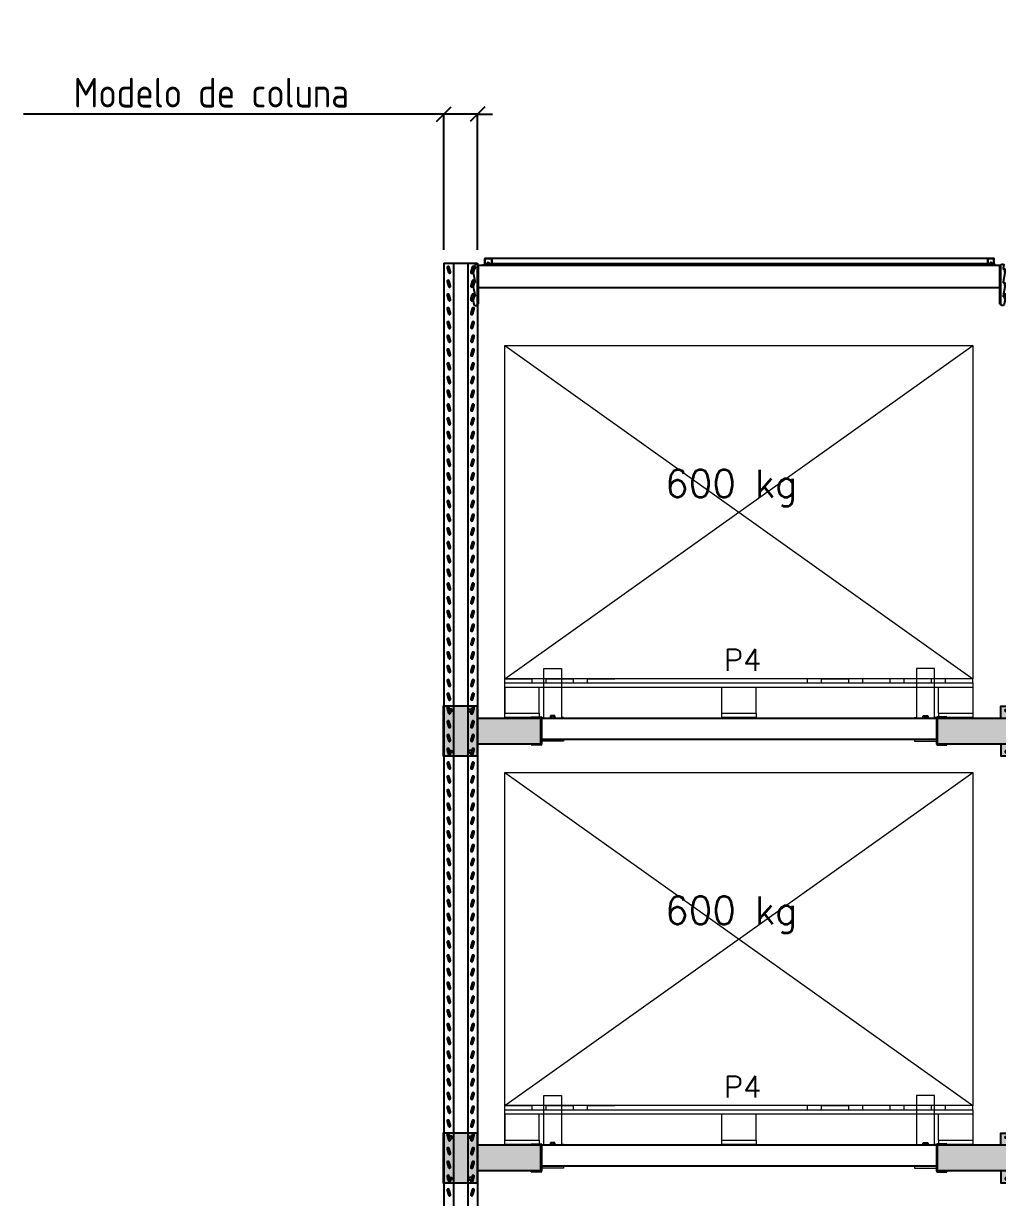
# Model space of a CAD drawing. Header units: millimetres. Extents: x 6814 to 17518, y -5237 to 12125.
# Drawn here: x 6814 to 10351, y 7846 to 12109 of the extents above; entities that cross this region are included whole.
import ezdxf

# ---------------------------------------------------------------- set-up
doc = ezdxf.new("R2010")
doc.units = ezdxf.units.MM
doc.linetypes.add('CONTINU', pattern=[0])
doc.linetypes.add('LIN0', pattern=[0])
for name, color, linetype, lineweight in [('arq_02', 2, 'Continuous', 20), ('arq_06', 6, 'Continuous', 13), ('LONGARINA', 20, 'LIN0', 20), ('MONTANTE', 170, 'LIN0', 25), ('PALLET', 46, 'Continuous', 5)]:
    doc.layers.add(name, color=color, linetype=linetype, lineweight=lineweight)
doc.layers.add('CANETA03', color=3, linetype='Continuous')
doc.styles.add('DIM', font='dim.shx')
doc.styles.add('MtXpl_romans_shx5', font='romans.shx')
doc.dimstyles.new('CORTES', dxfattribs={"dimscale": 1.2, "dimtxt": 90, "dimasz": 45, "dimexe": 1.25, "dimexo": 40, "dimgap": 20, "dimtad": 1, "dimdec": 0, "dimzin": 9, "dimdsep": 46, "dimtxsty": 'DIM', "dimblk": 'OBLIQUE', "dimcen": 2.5, "dimclrd": 256, "dimclre": 256, "dimclrt": 256, "dimadec": 0, "dimazin": 0, "dimtfac": 1, "dimtdec": 0, "dimtmove": 0, "dimatfit": 0, "dimldrblk": 'OBLIQUE', "dimfxl": 0.04, "dimtolj": 1, "dimtzin": 1, "dimarcsym": 0})

# ---------------------------------------------------------------- blocks, each defined once
blk = doc.blocks.new('*U9')
at = {"layer": 'MONTANTE'}
for p, q in [((-61, 10954.7), (-61, 64.7)), ((-61, 10954.7), (61, 10954.7)), ((-25.9, 10954.7), (-25.9, 64.7)), ((25.9, 10954.7), (25.9, 64.7)), ((61, 10954.7), (61, 64.7))]:
    blk.add_line(p, q, dxfattribs=at)
for points in [[(-49, 10937.2), (-44.5, 10920.3, 1), (-36.8, 10922.3), (-41.3, 10939.2, 1)], [(49, 10937.2, 1), (41.3, 10939.2), (36.8, 10922.3, 1), (44.5, 10920.3)], [(-49, 10887.2), (-44.5, 10870.3, 1), (-36.8, 10872.3), (-41.3, 10889.2, 1)], [(49, 10887.2, 1), (41.3, 10889.2), (36.8, 10872.3, 1), (44.5, 10870.3)], [(-49, 10837.2), (-44.5, 10820.3, 1), (-36.8, 10822.3), (-41.3, 10839.2, 1)], [(49, 10837.2, 1), (41.3, 10839.2), (36.8, 10822.3, 1), (44.5, 10820.3)], [(-49, 10787.2), (-44.5, 10770.3, 1), (-36.8, 10772.3), (-41.3, 10789.2, 1)], [(49, 10787.2, 1), (41.3, 10789.2), (36.8, 10772.3, 1), (44.5, 10770.3)], [(-49, 10737.2), (-44.5, 10720.3, 1), (-36.8, 10722.3), (-41.3, 10739.2, 1)], [(49, 10737.2, 1), (41.3, 10739.2), (36.8, 10722.3, 1), (44.5, 10720.3)], [(-49, 10687.2), (-44.5, 10670.3, 1), (-36.8, 10672.3), (-41.3, 10689.2, 1)], [(49, 10687.2, 1), (41.3, 10689.2), (36.8, 10672.3, 1), (44.5, 10670.3)], [(-49, 10637.2), (-44.5, 10620.3, 1), (-36.8, 10622.3), (-41.3, 10639.2, 1)], [(49, 10637.2, 1), (41.3, 10639.2), (36.8, 10622.3, 1), (44.5, 10620.3)], [(-49, 10587.2), (-44.5, 10570.3, 1), (-36.8, 10572.3), (-41.3, 10589.2, 1)], [(49, 10587.2, 1), (41.3, 10589.2), (36.8, 10572.3, 1), (44.5, 10570.3)], [(-49, 10537.2), (-44.5, 10520.3, 1), (-36.8, 10522.3), (-41.3, 10539.2, 1)], [(49, 10537.2, 1), (41.3, 10539.2), (36.8, 10522.3, 1), (44.5, 10520.3)], [(-49, 10487.2), (-44.5, 10470.3, 1), (-36.8, 10472.3), (-41.3, 10489.2, 1)], [(49, 10487.2, 1), (41.3, 10489.2), (36.8, 10472.3, 1), (44.5, 10470.3)], [(-49, 10437.2), (-44.5, 10420.3, 1), (-36.8, 10422.3), (-41.3, 10439.2, 1)], [(49, 10437.2, 1), (41.3, 10439.2), (36.8, 10422.3, 1), (44.5, 10420.3)], [(-49, 10387.2), (-44.5, 10370.3, 1), (-36.8, 10372.3), (-41.3, 10389.2, 1)], [(49, 10387.2, 1), (41.3, 10389.2), (36.8, 10372.3, 1), (44.5, 10370.3)], [(-49, 10337.2), (-44.5, 10320.3, 1), (-36.8, 10322.3), (-41.3, 10339.2, 1)], [(49, 10337.2, 1), (41.3, 10339.2), (36.8, 10322.3, 1), (44.5, 10320.3)], [(-49, 10287.2), (-44.5, 10270.3, 1), (-36.8, 10272.3), (-41.3, 10289.2, 1)], [(49, 10287.2, 1), (41.3, 10289.2), (36.8, 10272.3, 1), (44.5, 10270.3)], [(-49, 10237.2), (-44.5, 10220.3, 1), (-36.8, 10222.3), (-41.3, 10239.2, 1)], [(49, 10237.2, 1), (41.3, 10239.2), (36.8, 10222.3, 1), (44.5, 10220.3)], [(-49, 10187.2), (-44.5, 10170.3, 1), (-36.8, 10172.3), (-41.3, 10189.2, 1)], [(49, 10187.2, 1), (41.3, 10189.2), (36.8, 10172.3, 1), (44.5, 10170.3)], [(-49, 10137.2), (-44.5, 10120.3, 1), (-36.8, 10122.3), (-41.3, 10139.2, 1)], [(49, 10137.2, 1), (41.3, 10139.2), (36.8, 10122.3, 1), (44.5, 10120.3)], [(-49, 10087.2), (-44.5, 10070.3, 1), (-36.8, 10072.3), (-41.3, 10089.2, 1)], [(49, 10087.2, 1), (41.3, 10089.2), (36.8, 10072.3, 1), (44.5, 10070.3)], [(-49, 10037.2), (-44.5, 10020.3, 1), (-36.8, 10022.3), (-41.3, 10039.2, 1)], [(49, 10037.2, 1), (41.3, 10039.2), (36.8, 10022.3, 1), (44.5, 10020.3)], [(-49, 9987.2), (-44.5, 9970.3, 1), (-36.8, 9972.3), (-41.3, 9989.2, 1)], [(49, 9987.2, 1), (41.3, 9989.2), (36.8, 9972.3, 1), (44.5, 9970.3)], [(-49, 9937.2), (-44.5, 9920.3, 1), (-36.8, 9922.3), (-41.3, 9939.2, 1)], [(49, 9937.2, 1), (41.3, 9939.2), (36.8, 9922.3, 1), (44.5, 9920.3)], [(-49, 9887.2), (-44.5, 9870.3, 1), (-36.8, 9872.3), (-41.3, 9889.2, 1)], [(49, 9887.2, 1), (41.3, 9889.2), (36.8, 9872.3, 1), (44.5, 9870.3)], [(-49, 9837.2), (-44.5, 9820.3, 1), (-36.8, 9822.3), (-41.3, 9839.2, 1)], [(49, 9837.2, 1), (41.3, 9839.2), (36.8, 9822.3, 1), (44.5, 9820.3)], [(-49, 9787.2), (-44.5, 9770.3, 1), (-36.8, 9772.3), (-41.3, 9789.2, 1)], [(49, 9787.2, 1), (41.3, 9789.2), (36.8, 9772.3, 1), (44.5, 9770.3)], [(-49, 9737.2), (-44.5, 9720.3, 1), (-36.8, 9722.3), (-41.3, 9739.2, 1)], [(49, 9737.2, 1), (41.3, 9739.2), (36.8, 9722.3, 1), (44.5, 9720.3)], [(-49, 9687.2), (-44.5, 9670.3, 1), (-36.8, 9672.3), (-41.3, 9689.2, 1)], [(49, 9687.2, 1), (41.3, 9689.2), (36.8, 9672.3, 1), (44.5, 9670.3)], [(-49, 9637.2), (-44.5, 9620.3, 1), (-36.8, 9622.3), (-41.3, 9639.2, 1)], [(49, 9637.2, 1), (41.3, 9639.2), (36.8, 9622.3, 1), (44.5, 9620.3)], [(-49, 9587.2), (-44.5, 9570.3, 1), (-36.8, 9572.3), (-41.3, 9589.2, 1)], [(49, 9587.2, 1), (41.3, 9589.2), (36.8, 9572.3, 1), (44.5, 9570.3)], [(-49, 9537.2), (-44.5, 9520.3, 1), (-36.8, 9522.3), (-41.3, 9539.2, 1)], [(49, 9537.2, 1), (41.3, 9539.2), (36.8, 9522.3, 1), (44.5, 9520.3)], [(-49, 9487.2), (-44.5, 9470.3, 1), (-36.8, 9472.3), (-41.3, 9489.2, 1)], [(49, 9487.2, 1), (41.3, 9489.2), (36.8, 9472.3, 1), (44.5, 9470.3)], [(-49, 9437.2), (-44.5, 9420.3, 1), (-36.8, 9422.3), (-41.3, 9439.2, 1)], [(49, 9437.2, 1), (41.3, 9439.2), (36.8, 9422.3, 1), (44.5, 9420.3)], [(-49, 9387.2), (-44.5, 9370.3, 1), (-36.8, 9372.3), (-41.3, 9389.2, 1)], [(49, 9387.2, 1), (41.3, 9389.2), (36.8, 9372.3, 1), (44.5, 9370.3)], [(-49, 9337.2), (-44.5, 9320.3, 1), (-36.8, 9322.3), (-41.3, 9339.2, 1)], [(49, 9337.2, 1), (41.3, 9339.2), (36.8, 9322.3, 1), (44.5, 9320.3)], [(-49, 9287.2), (-44.5, 9270.3, 1), (-36.8, 9272.3), (-41.3, 9289.2, 1)], [(49, 9287.2, 1), (41.3, 9289.2), (36.8, 9272.3, 1), (44.5, 9270.3)], [(-49, 9237.2), (-44.5, 9220.3, 1), (-36.8, 9222.3), (-41.3, 9239.2, 1)], [(49, 9237.2, 1), (41.3, 9239.2), (36.8, 9222.3, 1), (44.5, 9220.3)], [(-49, 9187.2), (-44.5, 9170.3, 1), (-36.8, 9172.3), (-41.3, 9189.2, 1)], [(49, 9187.2, 1), (41.3, 9189.2), (36.8, 9172.3, 1), (44.5, 9170.3)], [(-49, 9137.2), (-44.5, 9120.3, 1), (-36.8, 9122.3), (-41.3, 9139.2, 1)], [(49, 9137.2, 1), (41.3, 9139.2), (36.8, 9122.3, 1), (44.5, 9120.3)], [(-49, 9087.2), (-44.5, 9070.3, 1), (-36.8, 9072.3), (-41.3, 9089.2, 1)], [(49, 9087.2, 1), (41.3, 9089.2), (36.8, 9072.3, 1), (44.5, 9070.3)], [(-49, 9037.2), (-44.5, 9020.3, 1), (-36.8, 9022.3), (-41.3, 9039.2, 1)], [(49, 9037.2, 1), (41.3, 9039.2), (36.8, 9022.3, 1), (44.5, 9020.3)], [(-49, 8987.2), (-44.5, 8970.3, 1), (-36.8, 8972.3), (-41.3, 8989.2, 1)], [(49, 8987.2, 1), (41.3, 8989.2), (36.8, 8972.3, 1), (44.5, 8970.3)], [(-49, 8937.2), (-44.5, 8920.3, 1), (-36.8, 8922.3), (-41.3, 8939.2, 1)], [(49, 8937.2, 1), (41.3, 8939.2), (36.8, 8922.3, 1), (44.5, 8920.3)], [(-49, 8887.2), (-44.5, 8870.3, 1), (-36.8, 8872.3), (-41.3, 8889.2, 1)], [(49, 8887.2, 1), (41.3, 8889.2), (36.8, 8872.3, 1), (44.5, 8870.3)], [(-49, 8837.2), (-44.5, 8820.3, 1), (-36.8, 8822.3), (-41.3, 8839.2, 1)], [(49, 8837.2, 1), (41.3, 8839.2), (36.8, 8822.3, 1), (44.5, 8820.3)], [(-49, 8787.2), (-44.5, 8770.3, 1), (-36.8, 8772.3), (-41.3, 8789.2, 1)], [(49, 8787.2, 1), (41.3, 8789.2), (36.8, 8772.3, 1), (44.5, 8770.3)], [(-49, 8737.2), (-44.5, 8720.3, 1), (-36.8, 8722.3), (-41.3, 8739.2, 1)], [(49, 8737.2, 1), (41.3, 8739.2), (36.8, 8722.3, 1), (44.5, 8720.3)], [(-49, 8687.2), (-44.5, 8670.3, 1), (-36.8, 8672.3), (-41.3, 8689.2, 1)], [(49, 8687.2, 1), (41.3, 8689.2), (36.8, 8672.3, 1), (44.5, 8670.3)], [(-49, 8637.2), (-44.5, 8620.3, 1), (-36.8, 8622.3), (-41.3, 8639.2, 1)], [(49, 8637.2, 1), (41.3, 8639.2), (36.8, 8622.3, 1), (44.5, 8620.3)], [(-49, 8587.2), (-44.5, 8570.3, 1), (-36.8, 8572.3), (-41.3, 8589.2, 1)], [(49, 8587.2, 1), (41.3, 8589.2), (36.8, 8572.3, 1), (44.5, 8570.3)], [(-49, 8537.2), (-44.5, 8520.3, 1), (-36.8, 8522.3), (-41.3, 8539.2, 1)], [(49, 8537.2, 1), (41.3, 8539.2), (36.8, 8522.3, 1), (44.5, 8520.3)], [(-49, 8487.2), (-44.5, 8470.3, 1), (-36.8, 8472.3), (-41.3, 8489.2, 1)], [(49, 8487.2, 1), (41.3, 8489.2), (36.8, 8472.3, 1), (44.5, 8470.3)], [(-49, 8437.2), (-44.5, 8420.3, 1), (-36.8, 8422.3), (-41.3, 8439.2, 1)], [(49, 8437.2, 1), (41.3, 8439.2), (36.8, 8422.3, 1), (44.5, 8420.3)], [(-49, 8387.2), (-44.5, 8370.3, 1), (-36.8, 8372.3), (-41.3, 8389.2, 1)], [(49, 8387.2, 1), (41.3, 8389.2), (36.8, 8372.3, 1), (44.5, 8370.3)], [(-49, 8337.2), (-44.5, 8320.3, 1), (-36.8, 8322.3), (-41.3, 8339.2, 1)], [(49, 8337.2, 1), (41.3, 8339.2), (36.8, 8322.3, 1), (44.5, 8320.3)], [(-49, 8287.2), (-44.5, 8270.3, 1), (-36.8, 8272.3), (-41.3, 8289.2, 1)], [(49, 8287.2, 1), (41.3, 8289.2), (36.8, 8272.3, 1), (44.5, 8270.3)], [(-49, 8237.2), (-44.5, 8220.3, 1), (-36.8, 8222.3), (-41.3, 8239.2, 1)], [(49, 8237.2, 1), (41.3, 8239.2), (36.8, 8222.3, 1), (44.5, 8220.3)], [(-49, 8187.2), (-44.5, 8170.3, 1), (-36.8, 8172.3), (-41.3, 8189.2, 1)], [(49, 8187.2, 1), (41.3, 8189.2), (36.8, 8172.3, 1), (44.5, 8170.3)], [(-49, 8137.2), (-44.5, 8120.3, 1), (-36.8, 8122.3), (-41.3, 8139.2, 1)], [(49, 8137.2, 1), (41.3, 8139.2), (36.8, 8122.3, 1), (44.5, 8120.3)], [(-49, 8087.2), (-44.5, 8070.3, 1), (-36.8, 8072.3), (-41.3, 8089.2, 1)], [(49, 8087.2, 1), (41.3, 8089.2), (36.8, 8072.3, 1), (44.5, 8070.3)], [(-49, 8037.2), (-44.5, 8020.3, 1), (-36.8, 8022.3), (-41.3, 8039.2, 1)], [(49, 8037.2, 1), (41.3, 8039.2), (36.8, 8022.3, 1), (44.5, 8020.3)], [(-49, 7987.2), (-44.5, 7970.3, 1), (-36.8, 7972.3), (-41.3, 7989.2, 1)], [(49, 7987.2, 1), (41.3, 7989.2), (36.8, 7972.3, 1), (44.5, 7970.3)], [(-49, 7937.2), (-44.5, 7920.3, 1), (-36.8, 7922.3), (-41.3, 7939.2, 1)], [(49, 7937.2, 1), (41.3, 7939.2), (36.8, 7922.3, 1), (44.5, 7920.3)], [(-49, 7887.2), (-44.5, 7870.3, 1), (-36.8, 7872.3), (-41.3, 7889.2, 1)], [(49, 7887.2, 1), (41.3, 7889.2), (36.8, 7872.3, 1), (44.5, 7870.3)], [(-49, 7837.2), (-44.5, 7820.3, 1), (-36.8, 7822.3), (-41.3, 7839.2, 1)], [(49, 7837.2, 1), (41.3, 7839.2), (36.8, 7822.3, 1), (44.5, 7820.3)], [(-49, 7787.2), (-44.5, 7770.3, 1), (-36.8, 7772.3), (-41.3, 7789.2, 1)], [(49, 7787.2, 1), (41.3, 7789.2), (36.8, 7772.3, 1), (44.5, 7770.3)], [(-49, 7737.2), (-44.5, 7720.3, 1), (-36.8, 7722.3), (-41.3, 7739.2, 1)], [(49, 7737.2, 1), (41.3, 7739.2), (36.8, 7722.3, 1), (44.5, 7720.3)], [(-49, 7687.2), (-44.5, 7670.3, 1), (-36.8, 7672.3), (-41.3, 7689.2, 1)], [(49, 7687.2, 1), (41.3, 7689.2), (36.8, 7672.3, 1), (44.5, 7670.3)], [(-49, 7637.2), (-44.5, 7620.3, 1), (-36.8, 7622.3), (-41.3, 7639.2, 1)], [(49, 7637.2, 1), (41.3, 7639.2), (36.8, 7622.3, 1), (44.5, 7620.3)], [(-49, 7587.2), (-44.5, 7570.3, 1), (-36.8, 7572.3), (-41.3, 7589.2, 1)], [(49, 7587.2, 1), (41.3, 7589.2), (36.8, 7572.3, 1), (44.5, 7570.3)]]:
    blk.add_lwpolyline(points, format="xyb", close=True, dxfattribs=at)
blk = doc.blocks.new('*U17')
at = {"layer": 'LONGARINA', "linetype": 'CONTINU', "lineweight": -2, "ltscale": 2}
for p, q in [((10.6, 128.8), (9.2, 126.4)), ((17.1, 128.8), (10.6, 128.8)), ((17.3, 128.8), (17.1, 128.8)), ((20.2, 123.8), (17.3, 128.8)), ((1920.5, 123.8), (1923.4, 128.8)), ((1923.4, 128.8), (1923.6, 128.8)), ((1923.6, 128.8), (1930.1, 128.8)), ((1930.1, 128.8), (1931.5, 126.4)), ((1.3, 98.7), (4.6, 112.3)), ((1.3, 98.7), (4.2, 98)), ((4.6, 112.3), (8.2, 111.4)), ((8.2, 111.4), (4.8, 97.6)), ((5, 97.2), (11.6, 64.4)), ((9.2, 126.4), (11.6, 114.4)), ((20.2, -16.2), (20.2, 123.8)), ((20.2, 123.8), (23.9, 123.8)), ((23.9, -16.2), (23.9, 123.8)), ((1916.9, 123.8), (23.9, 123.8)), ((1916.9, -16.2), (1916.9, 123.8)), ((1920.5, 123.8), (1916.9, 123.8)), ((1920.4, -16.2), (1920.4, 123.8)), ((1931.5, 126.4), (1929.1, 114.4)), ((1935.7, 97.2), (1929.1, 64.4)), ((1931.5, 111.4), (1932.5, 111.4)), ((1931.5, 111.4), (1932.5, 111.4)), ((1936.1, 112.3), (1932.5, 111.4)), ((1933.5, 111.6), (1932.5, 111.4)), ((1932.5, 111.4), (1935.9, 97.6)), ((1933.5, 111.6), (1936.1, 112.3)), ((1939.4, 98.7), (1936.1, 112.3)), ((1939.4, 98.7), (1936.5, 98)), ((1.3, 48.7), (4.6, 62.3)), ((4.2, 48), (1.3, 48.7)), ((7.2, 61.6), (4.6, 62.3)), ((8.2, 61.4), (4.8, 47.6)), ((5, 47.2), (11.6, 14.4)), ((7.2, 61.6), (8.2, 61.4)), ((9.2, 61.4), (8.2, 61.4)), ((1916.9, 43.8), (23.9, 43.8)), ((1935.7, 47.2), (1929.1, 14.4)), ((1931.5, 61.4), (1932.5, 61.4)), ((1933.5, 61.6), (1932.5, 61.4)), ((1932.5, 61.4), (1935.9, 47.6)), ((1933.5, 61.6), (1936.1, 62.3)), ((1939.4, 48.7), (1936.1, 62.3)), ((1936.5, 48), (1939.4, 48.7)), ((-3.9, 1), (0.6, 17.9)), ((1.3, -1.3), (4.6, 12.3)), ((7.2, 11.6), (4.6, 12.3)), ((8.2, 11.4), (4.8, -2.4)), ((8.4, 15.9), (7.2, 11.6)), ((1931.5, 11.4), (1932.5, 11.4)), ((1932.4, 15.9), (1933.5, 11.6)), ((1933.5, 11.6), (1932.5, 11.4)), ((1932.5, 11.4), (1935.9, -2.4)), ((1933.5, 11.6), (1936.1, 12.3)), ((1939.4, -1.3), (1936.1, 12.3)), ((1944.6, 1), (1940.1, 17.9)), ((1.3, -1.3), (3.5, -1.9)), ((4.2, -2), (3.5, -1.9)), ((5, -2.8), (7.7, -16.2)), ((7.7, -16.2), (10.6, -21.2)), ((10.6, -21.2), (17.1, -21.2)), ((17.1, -21.2), (17.3, -21.2)), ((17.3, -21.2), (20.2, -16.2)), ((23.9, -16.2), (20.2, -16.2)), ((1916.9, -16.2), (1920.5, -16.2)), ((1923.4, -21.2), (1920.5, -16.2)), ((1923.6, -21.2), (1923.4, -21.2)), ((1930.1, -21.2), (1923.6, -21.2)), ((1933, -16.2), (1930.1, -21.2)), ((1935.7, -2.8), (1933, -16.2)), ((1936.5, -2), (1937.2, -1.9)), ((1939.4, -1.3), (1937.2, -1.9))]:
    blk.add_line(p, q, dxfattribs=at)
at = {"layer": 'LONGARINA'}
for p, q in [((38.9, 123.8), (38.9, 128.1)), ((38.9, 128.1), (78.9, 128.1)), ((78.9, 128.1), (78.9, 123.8)), ((1901.9, 128.1), (1861.9, 128.1)), ((1861.9, 128.1), (1861.9, 123.8)), ((1901.9, 123.8), (1901.9, 128.1)), ((78.9, 123.8), (38.9, 123.8)), ((1861.9, 123.8), (1901.9, 123.8))]:
    blk.add_line(p, q, dxfattribs=at)
at = {"layer": 'LONGARINA', "linetype": 'CONTINU', "lineweight": -2, "ltscale": 2}
for centre, radius, start, end in [((4, 97), 1.01, 11.738, 76.013), ((9.2, 113.9), 2.5, 270, 11.451), ((9.2, 113.9), 2.5, 270, 11.451), ((1931.5, 113.9), 2.5, 168.549, 270), ((1931.5, 113.9), 2.5, 168.549, 270), ((1936.7, 97), 1.01, 103.987, 168.262), ((4, 47), 1.01, 11.738, 76.013), ((9.2, 63.9), 2.5, 270, 11.451), ((1931.5, 63.9), 2.5, 168.549, 270), ((1936.7, 47), 1.01, 103.987, 168.262), ((0, 0), 4, 165.0994, 332.126), ((4.5, 16.9), 4, 345.0994, 165.0994), ((9.2, 13.9), 2.5, 270, 11.451), ((1931.5, 13.9), 2.5, 168.549, 270), ((1936.2, 16.9), 4, 14.9006, 194.9006), ((1940.7, 0), 4, 207.874, 14.9006), ((4, -3), 1.01, 11.738, 76.013), ((1936.7, -3), 1.01, 103.987, 168.262)]:
    blk.add_arc(centre, radius, start, end, dxfattribs=at)
blk = doc.blocks.new('*U40')
at = {"color": 7, "linetype": 'Continuous', "lineweight": 25}
for p, q in [((-3.4, 2.1), (-3.4, 20)), ((-2.2, 2.1), (-2.2, 20)), ((1845.4, 22), (-1.7, 22)), ((20.1, 20.6), (-1.7, 20.6)), ((1.7, 1.4), (-1.7, 1.4)), ((2.4, 2), (2.1, 1.6)), ((3.2, 1), (2.9, 0.6)), ((14.8, 2.6), (3.6, 2.6)), ((14.8, 1.2), (3.6, 1.2)), ((6.8, 5.4), (5.3, 5.1)), ((5.3, 5.1), (5.7, 5.4)), ((5.3, 2.9), (5.3, 5.1)), ((5.3, 2.9), (5.7, 2.6)), ((6.8, 2.6), (5.3, 2.9)), ((5.7, 5.4), (6.8, 5.4)), ((5.7, 2.6), (12.7, 2.6)), ((8.3, 5.1), (6.8, 5.4)), ((6.8, 5.4), (10.2, 5.4)), ((8.3, 2.9), (6.8, 2.6)), ((7.6, 7.1), (6.9, 6.6)), ((6.9, 6.6), (11.6, 6.6)), ((6.9, 6.6), (6.9, 5.4)), ((7.6, 7.1), (10.9, 7.1)), ((10.2, 5.4), (8.3, 5.1)), ((8.3, 2.9), (8.3, 5.1)), ((10.2, 2.6), (8.3, 2.9)), ((12.2, 5.1), (10.2, 5.4)), ((10.2, 5.4), (12.7, 5.4)), ((12.2, 2.9), (10.2, 2.6)), ((11.3, 6.9), (10.9, 7.1)), ((11.6, 6.6), (11.3, 6.9)), ((11.6, 6.6), (11.6, 5.4)), ((12.7, 5.4), (12.2, 5.1)), ((12.2, 2.9), (12.2, 5.1)), ((12.7, 2.6), (12.2, 2.9)), ((13.2, 5.1), (12.7, 5.4)), ((13.2, 2.9), (12.7, 2.6)), ((13.2, 2.9), (13.2, 5.1)), ((15.5, 0.6), (15.2, 1)), ((16.4, 1.6), (16, 2)), ((20.1, 1.4), (16.8, 1.4)), ((20.6, 20), (20.6, 2.1)), ((21.8, 20), (21.8, 2.1)), ((1821.9, 2.1), (21.8, 2.1)), ((1821.9, 20), (1821.9, 2.1)), ((1823.1, 20), (1823.1, 2.1)), ((1845.4, 20.6), (1823.6, 20.6)), ((1823.6, 1.4), (1827, 1.4)), ((1827.3, 1.6), (1827.7, 2)), ((1828.2, 0.6), (1828.5, 1)), ((1828.9, 2.6), (1840.1, 2.6)), ((1828.9, 1.2), (1840.1, 1.2)), ((1832.1, 5.4), (1830.6, 5.1)), ((1830.6, 5.1), (1831, 5.4)), ((1830.6, 2.9), (1830.6, 5.1)), ((1830.6, 2.9), (1831, 2.6)), ((1832.1, 2.6), (1830.6, 2.9)), ((1831, 5.4), (1832.1, 5.4)), ((1831, 2.6), (1838, 2.6)), ((1833.5, 5.1), (1832.1, 5.4)), ((1832.1, 5.4), (1835.5, 5.4)), ((1833.5, 2.9), (1832.1, 2.6)), ((1832.9, 7.1), (1832.2, 6.6)), ((1832.2, 6.6), (1836.9, 6.6)), ((1832.2, 6.6), (1832.2, 5.4)), ((1832.9, 7.1), (1836.2, 7.1)), ((1835.5, 5.4), (1833.5, 5.1)), ((1833.5, 2.9), (1833.5, 5.1)), ((1835.5, 2.6), (1833.5, 2.9)), ((1837.5, 5.1), (1835.5, 5.4)), ((1835.5, 5.4), (1838, 5.4)), ((1837.5, 2.9), (1835.5, 2.6)), ((1836.5, 6.9), (1836.2, 7.1)), ((1836.9, 6.6), (1836.5, 6.9)), ((1836.9, 6.6), (1836.9, 5.4)), ((1838, 5.4), (1837.5, 5.1)), ((1837.5, 2.9), (1837.5, 5.1)), ((1838, 2.6), (1837.5, 2.9)), ((1838.5, 5.1), (1838, 5.4)), ((1838.5, 2.9), (1838, 2.6)), ((1838.5, 2.9), (1838.5, 5.1)), ((1840.5, 1), (1840.8, 0.6)), ((1841.3, 2), (1841.6, 1.6)), ((1842, 1.4), (1845.4, 1.4)), ((1845.9, 2.1), (1845.9, 20)), ((1847.1, 2.1), (1847.1, 20))]:
    blk.add_line(p, q, dxfattribs=at)
for p, q in [((-1.7, 0), (1.7, 0)), ((16.8, 0), (20.1, 0)), ((1823.6, 0), (1827, 0)), ((1842, 0), (1845.4, 0))]:
    blk.add_line(p, q)
for centre, radius, start, end in [((-1.5, 20.1), 1.91, 95.3692, 184.5128), ((-1.5, 1.9), 1.91, 175.4872, 264.6308), ((-1.6, 20), 0.605, 95.3692, 184.5128), ((-1.6, 2), 0.605, 175.4872, 264.6308), ((1.7, 1.9), 0.507, 271.105, 321.3456), ((1.6, 1.6), 1.6, 271.105, 321.3456), ((3.7, 1), 1.6, 91.105, 141.3456), ((3.6, 0.7), 0.507, 91.105, 141.3456), ((14.8, 1), 1.6, 38.6544, 88.895), ((14.8, 0.7), 0.507, 38.6544, 88.895), ((16.8, 1.6), 1.6, 218.6544, 268.895), ((16.8, 1.9), 0.507, 218.6544, 268.895), ((19.9, 20.1), 1.91, 355.4872, 84.6308), ((20, 20), 0.605, 355.4872, 84.6308), ((20, 2), 0.605, 275.3692, 4.5128), ((19.9, 1.9), 1.91, 275.3692, 4.5128), ((1823.8, 20.1), 1.91, 95.3692, 184.5128), ((1823.8, 1.9), 1.91, 175.4872, 264.6308), ((1823.7, 20), 0.605, 95.3692, 184.5128), ((1823.7, 2), 0.605, 175.4872, 264.6308), ((1826.9, 1.9), 0.507, 271.105, 321.3456), ((1826.9, 1.6), 1.6, 271.105, 321.3456), ((1828.9, 1), 1.6, 91.105, 141.3456), ((1828.9, 0.7), 0.507, 91.105, 141.3456), ((1840, 1), 1.6, 38.6544, 88.895), ((1840.1, 0.7), 0.507, 38.6544, 88.895), ((1842.1, 1.6), 1.6, 218.6544, 268.895), ((1842, 1.9), 0.507, 218.6544, 268.895), ((1845.2, 20.1), 1.91, 355.4872, 84.6308), ((1845.3, 20), 0.605, 355.4872, 84.6308), ((1845.2, 1.9), 1.91, 275.3692, 4.5128), ((1845.3, 2), 0.605, 275.3692, 4.5128)]:
    blk.add_arc(centre, radius, start, end, dxfattribs=at)
blk = doc.blocks.new('*U42')
at = {"layer": 'LONGARINA', "linetype": 'CONTINU', "lineweight": -2, "ltscale": 2}
for p, q in [((10.6, 128.8), (9.2, 126.4)), ((17.1, 128.8), (10.6, 128.8)), ((17.3, 128.8), (17.1, 128.8)), ((20.2, 123.8), (17.3, 128.8)), ((1920.5, 123.8), (1923.4, 128.8)), ((1923.4, 128.8), (1923.6, 128.8)), ((1923.6, 128.8), (1930.1, 128.8)), ((1930.1, 128.8), (1931.5, 126.4)), ((1.3, 98.7), (4.6, 112.3)), ((1.3, 98.7), (4.2, 98)), ((4.6, 112.3), (8.2, 111.4)), ((8.2, 111.4), (4.8, 97.6)), ((5, 97.2), (11.6, 64.4)), ((9.2, 126.4), (11.6, 114.4)), ((20.2, -16.2), (20.2, 123.8)), ((20.2, 123.8), (23.9, 123.8)), ((23.9, -16.2), (23.9, 123.8)), ((1916.9, 123.8), (23.9, 123.8)), ((1916.9, -16.2), (1916.9, 123.8)), ((1920.5, 123.8), (1916.9, 123.8)), ((1920.4, -16.2), (1920.4, 123.8)), ((1931.5, 126.4), (1929.1, 114.4)), ((1935.7, 97.2), (1929.1, 64.4)), ((1931.5, 111.4), (1932.5, 111.4)), ((1931.5, 111.4), (1932.5, 111.4)), ((1936.1, 112.3), (1932.5, 111.4)), ((1933.5, 111.6), (1932.5, 111.4)), ((1932.5, 111.4), (1935.9, 97.6)), ((1933.5, 111.6), (1936.1, 112.3)), ((1939.4, 98.7), (1936.1, 112.3)), ((1939.4, 98.7), (1936.5, 98)), ((1.3, 48.7), (4.6, 62.3)), ((4.2, 48), (1.3, 48.7)), ((7.2, 61.6), (4.6, 62.3)), ((8.2, 61.4), (4.8, 47.6)), ((5, 47.2), (11.6, 14.4)), ((7.2, 61.6), (8.2, 61.4)), ((9.2, 61.4), (8.2, 61.4)), ((1916.9, 43.8), (23.9, 43.8)), ((1935.7, 47.2), (1929.1, 14.4)), ((1931.5, 61.4), (1932.5, 61.4)), ((1933.5, 61.6), (1932.5, 61.4)), ((1932.5, 61.4), (1935.9, 47.6)), ((1933.5, 61.6), (1936.1, 62.3)), ((1939.4, 48.7), (1936.1, 62.3)), ((1936.5, 48), (1939.4, 48.7)), ((-3.9, 1), (0.6, 17.9)), ((1.3, -1.3), (4.6, 12.3)), ((7.2, 11.6), (4.6, 12.3)), ((8.2, 11.4), (4.8, -2.4)), ((8.4, 15.9), (7.2, 11.6)), ((1931.5, 11.4), (1932.5, 11.4)), ((1932.4, 15.9), (1933.5, 11.6)), ((1933.5, 11.6), (1932.5, 11.4)), ((1932.5, 11.4), (1935.9, -2.4)), ((1933.5, 11.6), (1936.1, 12.3)), ((1939.4, -1.3), (1936.1, 12.3)), ((1944.6, 1), (1940.1, 17.9)), ((1.3, -1.3), (3.5, -1.9)), ((4.2, -2), (3.5, -1.9)), ((5, -2.8), (7.7, -16.2)), ((7.7, -16.2), (10.6, -21.2)), ((10.6, -21.2), (17.1, -21.2)), ((17.1, -21.2), (17.3, -21.2)), ((17.3, -21.2), (20.2, -16.2)), ((23.9, -16.2), (20.2, -16.2)), ((1916.9, -16.2), (1920.5, -16.2)), ((1923.4, -21.2), (1920.5, -16.2)), ((1923.6, -21.2), (1923.4, -21.2)), ((1930.1, -21.2), (1923.6, -21.2)), ((1933, -16.2), (1930.1, -21.2)), ((1935.7, -2.8), (1933, -16.2)), ((1936.5, -2), (1937.2, -1.9)), ((1939.4, -1.3), (1937.2, -1.9))]:
    blk.add_line(p, q, dxfattribs=at)
at = {"layer": 'LONGARINA'}
for p, q in [((38.9, 123.8), (38.9, 128.1)), ((38.9, 128.1), (78.9, 128.1)), ((78.9, 128.1), (78.9, 123.8)), ((1901.9, 128.1), (1861.9, 128.1)), ((1861.9, 128.1), (1861.9, 123.8)), ((1901.9, 123.8), (1901.9, 128.1)), ((78.9, 123.8), (38.9, 123.8)), ((1861.9, 123.8), (1901.9, 123.8))]:
    blk.add_line(p, q, dxfattribs=at)
at = {"layer": 'LONGARINA', "linetype": 'CONTINU', "lineweight": -2, "ltscale": 2}
for centre, radius, start, end in [((4, 97), 1.01, 11.738, 76.013), ((9.2, 113.9), 2.5, 270, 11.451), ((9.2, 113.9), 2.5, 270, 11.451), ((1931.5, 113.9), 2.5, 168.549, 270), ((1931.5, 113.9), 2.5, 168.549, 270), ((1936.7, 97), 1.01, 103.987, 168.262), ((4, 47), 1.01, 11.738, 76.013), ((9.2, 63.9), 2.5, 270, 11.451), ((1931.5, 63.9), 2.5, 168.549, 270), ((1936.7, 47), 1.01, 103.987, 168.262), ((0, 0), 4, 165.0994, 332.126), ((4.5, 16.9), 4, 345.0994, 165.0994), ((9.2, 13.9), 2.5, 270, 11.451), ((1931.5, 13.9), 2.5, 168.549, 270), ((1936.2, 16.9), 4, 14.9006, 194.9006), ((1940.7, 0), 4, 207.874, 14.9006), ((4, -3), 1.01, 11.738, 76.013), ((1936.7, -3), 1.01, 103.987, 168.262)]:
    blk.add_arc(centre, radius, start, end, dxfattribs=at)
blk = doc.blocks.new('_Oblique')
at = {"color": 0, "linetype": 'ByBlock', "lineweight": -2, "transparency": 16777216}
blk.add_line((-0.5, -0.5), (0.5, 0.5), dxfattribs=at)
blk = doc.blocks.new('*D83')
at = {"lineweight": -2}
for p, q in [((8340.4, 11780.1), (6813.8, 11780.1)), ((8340.4, 11287.5), (8340.4, 11781.6)), ((8462.4, 11780.1), (8340.4, 11780.1)), ((8462.4, 11287.5), (8462.4, 11781.6)), ((8462.4, 11780.1), (8516.4, 11780.1))]:
    blk.add_line(p, q, dxfattribs=at)
at = {"layer": 'Defpoints', "color": 0}
for p in [(8340.4, 11780.1), (8340.4, 11239.5), (8462.4, 11239.5)]:
    blk.add_point(p, dxfattribs=at)
at = {"lineweight": -2, "xscale": 54, "yscale": 54, "zscale": 54}
blk.add_blockref('_Oblique', (8340.4, 11780.1), dxfattribs=at)
at = {"lineweight": -2, "xscale": 54, "yscale": 54, "zscale": 54, "rotation": 180}
blk.add_blockref('_Oblique', (8462.4, 11780.1), dxfattribs=at)
at = {"insert": (7496.1, 11858.1), "char_height": 108, "attachment_point": 5, "style": 'DIM'}
blk.add_mtext('\\A1;Modelo de coluna', dxfattribs=at)
blk = doc.blocks.new('*U25')
h = blk.add_hatch(color=30)
h.dxf.hatch_style = 1
h.paths.add_polyline_path([(-62, -47), (-62, -90), (62, -90), (62, -47), (-62, -47)], is_closed=False)
h.paths.add_polyline_path([(292, -47), (292, 47), (-292, 47), (-292, -47), (292, -47)], is_closed=False)
h.paths.add_polyline_path([(62, 47), (62, 90), (-62, 90), (-62, 47), (62, 47)], is_closed=False)
h.paths.add_polyline_path([(-40.85, -70.5), (-33.85, -70.5, -1), (-33.85, -79.5), (-40.85, -79.5, -1), (-40.85, -70.5)], is_closed=False, flags=16)
h.paths.add_polyline_path([(33.85, -79.5, -1), (33.85, -70.5), (40.85, -70.5, -1), (40.85, -79.5), (33.85, -79.5)], is_closed=False, flags=16)
h.paths.add_polyline_path([(40.85, 70.5), (33.85, 70.5, -1), (33.85, 79.5), (40.85, 79.5, -1), (40.85, 70.5)], is_closed=False, flags=16)
h.paths.add_polyline_path([(-33.85, 79.5, -1), (-33.85, 70.5), (-40.85, 70.5, -1), (-40.85, 79.5), (-33.85, 79.5)], is_closed=False, flags=16)
h = blk.add_hatch()
h.set_pattern_fill('ANSI31', color=30, scale=15, angle=180)
h.set_pattern_definition([(45, (-146.9074, -19.4338), (-1.325825, 1.325825), [])])
h.paths.add_polyline_path([(-295, 47), (-295, -47, 0.4142136), (-292, -50), (-257, -50), (-257, -47), (-292, -47), (-292, 47), (-257, 47), (-257, 50), (-292, 50, 0.4142136), (-295, 47)], is_closed=False)
h = blk.add_hatch()
h.set_pattern_fill('ANSI31', color=30, scale=15)
h.set_pattern_definition([(45, (-4.9074, -19.4338), (-1.325825, 1.325825), [])])
h.paths.add_polyline_path([(295, 47, 0.4142136), (292, 50), (257, 50), (257, 47), (292, 47), (292, -47), (257, -47), (257, -50), (292, -50, 0.4142136), (295, -47), (295, 47)], is_closed=False)
at = {"color": 30}
for p, q in [((-295, 47), (-295, -47)), ((-257, 50), (-292, 50)), ((-292, -47), (-292, 47)), ((-292, 47), (-257, 47)), ((-257, 47), (-257, 50)), ((257, 50), (292, 50)), ((257, 47), (257, 50)), ((292, 47), (257, 47)), ((292, -47), (292, 47)), ((295, 47), (295, -47)), ((-257, -47), (-292, -47)), ((-292, -50), (-257, -50)), ((-257, -50), (-257, -47)), ((257, -50), (257, -47)), ((257, -47), (292, -47)), ((292, -50), (257, -50))]:
    blk.add_line(p, q, dxfattribs=at)
at = {"color": 30, "linetype": 'Continuous', "lineweight": 25}
blk.add_lwpolyline([(-62, 47), (-62, 90), (62, 90), (62, 47)], dxfattribs=at)
at = {"color": 30}
blk.add_lwpolyline([(-292, -47), (-292, 47), (292, 47), (292, -47)], close=True, dxfattribs=at)
at = {"color": 30, "linetype": 'Continuous', "lineweight": 25}
for points in [[(-40.85, 79.5), (-33.85, 79.5, -1), (-33.85, 70.5), (-40.85, 70.5, -1)], [(40.85, 79.5), (33.85, 79.5, 1), (33.85, 70.5), (40.85, 70.5, 1)], [(-40.85, -79.5), (-33.85, -79.5, 1), (-33.85, -70.5), (-40.85, -70.5, 1)], [(40.85, -79.5), (33.85, -79.5, -1), (33.85, -70.5), (40.85, -70.5, -1)]]:
    blk.add_lwpolyline(points, format="xyb", close=True, dxfattribs=at)
at = {"color": 30}
blk.add_lwpolyline([(-62, -47), (-62, -90), (62, -90), (62, -47)], dxfattribs=at)
for centre, start, end in [((-292, 47), 90, 180), ((292, 47), 0, 90), ((-292, -47), 180, 270), ((292, -47), 270, 0)]:
    blk.add_arc(centre, 3, start, end, dxfattribs=at)
blk = doc.blocks.new('*U28')
h = blk.add_hatch(color=30)
h.dxf.hatch_style = 1
h.paths.add_polyline_path([(0, 137), (-124, 137), (-124, -43), (0, -43), (0, 137)], is_closed=False)
h.paths.add_polyline_path([(-95.85, 126.5, -1), (-95.85, 117.5), (-102.85, 117.5, -1), (-102.85, 126.5), (-95.85, 126.5)], is_closed=False, flags=16)
h.paths.add_polyline_path([(-102.85, -23.5), (-95.85, -23.5, -1), (-95.85, -32.5), (-102.85, -32.5, -1), (-102.85, -23.5)], is_closed=False, flags=16)
h.paths.add_polyline_path([(-21.15, 126.5, -1), (-21.15, 117.5), (-28.15, 117.5, -1), (-28.15, 126.5), (-21.15, 126.5)], is_closed=False, flags=16)
h.paths.add_polyline_path([(-21.15, -32.5), (-28.15, -32.5, -1), (-28.15, -23.5), (-21.15, -23.5, -1), (-21.15, -32.5)], is_closed=False, flags=16)
h = blk.add_hatch(color=30)
h.dxf.hatch_style = 1
h.paths.add_polyline_path([(0, 0), (230, 0), (230, 94), (0, 94), (0, 0)], is_closed=False)
h = blk.add_hatch()
h.set_pattern_fill('ANSI31', color=30, scale=15)
h.set_pattern_definition([(45, (-161.7274, 8.2454), (-1.325825, 1.325825), [])])
h.paths.add_polyline_path([(230, 94), (230, 0), (195, 0), (195, -3), (230, -3, 0.4142136), (233, 0), (233, 94, 0.4142136), (230, 97), (195, 97), (195, 94), (230, 94)], is_closed=False)
at = {"color": 30}
for p, q in [((195, 97), (230, 97)), ((195, 94), (195, 97)), ((230, 94), (195, 94)), ((230, 0), (230, 94)), ((233, 94), (233, 0)), ((195, -3), (195, 0)), ((195, 0), (230, 0)), ((230, -3), (195, -3))]:
    blk.add_line(p, q, dxfattribs=at)
at = {"color": 30, "linetype": 'Continuous', "lineweight": 25}
blk.add_lwpolyline([(0, 85), (0, 137), (-124, 137), (-124, 85), (-124, 9), (-124, -43), (0, -43), (0, 9)], close=True, dxfattribs=at)
for points in [[(-102.85, 126.5, 1), (-102.85, 117.5), (-95.85, 117.5, 1), (-95.85, 126.5)], [(-21.15, 126.5, -1), (-21.15, 117.5), (-28.15, 117.5, -1), (-28.15, 126.5)], [(-102.85, -32.5, -1), (-102.85, -23.5), (-95.85, -23.5, -1), (-95.85, -32.5)], [(-21.15, -32.5, 1), (-21.15, -23.5), (-28.15, -23.5, 1), (-28.15, -32.5)]]:
    blk.add_lwpolyline(points, format="xyb", close=True, dxfattribs=at)
at = {"color": 30}
blk.add_lwpolyline([(0, 94), (230, 94), (230, 0), (0, 0)], close=True, dxfattribs=at)
for centre, start, end in [((230, 94), 0, 90), ((230, 0), 270, 360)]:
    blk.add_arc(centre, 3, start, end, dxfattribs=at)
blk = doc.blocks.new('*U31')
at = {"layer": 'arq_06'}
for p, q in [((7.5, 0), (7.5, 180)), ((7.5, 180), (72.5, 180)), ((72.5, 180), (72.5, 0)), ((1426.500466, 180), (1361.500466, 180)), ((1361.500466, 180), (1361.500466, 0)), ((1426.500466, 0), (1426.500466, 180)), ((0, 0), (0, 2)), ((0, 2), (7.5, 2)), ((80, 2), (72.5, 2)), ((80, 0), (80, 2)), ((1354.000466, 0), (1354.000466, 2)), ((1354.000466, 2), (1361.500466, 2)), ((1434.000466, 2), (1426.500466, 2)), ((1434.000466, 0), (1434.000466, 2)), ((0, -75.999848), (0, -83.999848)), ((80, -83.999848), (0, -83.999848)), ((80, -75.999848), (80, -83.999848)), ((1354.000466, -75.999848), (1354.000466, -83.999848)), ((1354.000466, -83.999848), (1434.000466, -83.999848)), ((1434.000466, -75.999848), (1434.000466, -83.999848))]:
    blk.add_line(p, q, dxfattribs=at)
at = {"layer": 'CANETA03'}
for p, q in [((0, 0), (1434.000466, 0)), ((48, 8), (32, 8)), ((32, 8), (32, 0)), ((32, 0), (48, 0)), ((36, 0), (36, 8)), ((44, 0), (44, 8)), ((48, 0), (48, 8)), ((1386.000466, 0), (1386.000466, 8)), ((1386.000466, 8), (1402.000466, 8)), ((1402.000466, 0), (1386.000466, 0)), ((1390.000466, 0), (1390.000466, 8)), ((1398.000466, 0), (1398.000466, 8)), ((1402.000466, 8), (1402.000466, 0)), ((0, -75.999848), (1434.000466, -75.999848))]:
    blk.add_line(p, q, dxfattribs=at)
blk = doc.blocks.new('*U37')
at = {"layer": 'PALLET', "linetype": 'Continuous'}
for p, q in [((0, 1350), (1700, 140)), ((0, 140), (1700, 1350)), ((0, 0), (0, 1350)), ((0, 1350), (1700, 1350)), ((1700, 1350), (1700, 140)), ((0, 140), (100, 140)), ((0, 125), (0, 140)), ((1700, 140), (0, 140)), ((100, 125), (100, 140)), ((150, 140), (250, 140)), ((150, 125), (150, 140)), ((250, 125), (250, 140)), ((300, 140), (400, 140)), ((300, 125), (300, 140)), ((1100, 125), (1100, 140)), ((1150, 140), (1250, 140)), ((1150, 125), (1150, 140)), ((1250, 125), (1250, 140)), ((1400, 140), (1300, 140)), ((1300, 125), (1300, 140)), ((1400, 125), (1400, 140)), ((1550, 140), (1450, 140)), ((1450, 125), (1450, 140)), ((1550, 125), (1550, 140)), ((1600, 125), (1600, 140)), ((1700, 125), (1700, 140)), ((0, 125), (1700, 125)), ((0, 110), (0, 125)), ((0, 110), (1700, 110)), ((0, 110), (0, 15)), ((125, 15), (125, 110)), ((787.5, 110), (787.5, 15)), ((912.5, 15), (912.5, 110)), ((1575, 15), (1575, 110)), ((1700, 125), (1700, 110)), ((1700, 110), (1700, 15)), ((0, 15), (125, 15)), ((0, 0), (0, 15)), ((0, 0), (125, 0)), ((125, 15), (125, 0)), ((787.5, 15), (912.5, 15)), ((787.5, 15), (787.5, 0)), ((787.5, 0), (912.5, 0)), ((912.5, 15), (912.5, 0)), ((1575, 15), (1700, 15)), ((1575, 15), (1575, 0)), ((1700, 15), (1700, 0)), ((1575, 0), (1700, 0))]:
    blk.add_line(p, q, dxfattribs=at)
at = {"layer": 'arq_02', "style": 'MtXpl_romans_shx5'}
blk.add_attdef('XXXXKG', (582.3, 799), '', height=100, dxfattribs=at)
at = {"layer": 'arq_02', "lineweight": -2, "ltscale": 2, "style": 'MtXpl_romans_shx5'}
blk.add_attdef('PX', (795.3, 169.1), '', height=78, dxfattribs=at)

msp = doc.modelspace()

# ---------------------------------------------------------------- block references
at = {"xscale": 0.999998, "yscale": 0.999998, "zscale": 0.999998}
for name, p in [('*U40', (8492.2, 11234.1)), ('*U25', (10424.4, 9539.6)), ('*U25', (10424.4, 7989.6))]:
    msp.add_blockref(name, p, dxfattribs=at)
for name, p in [('*U9', (8401.4, 284.7)), ('*U17', (8442, 11106)), ('*U42', (8442, 11106)), ('*U31', (8695.4, 9586.6)), ('*U28', (8462.4, 9492.6)), ('*U31', (8695.4, 8036.6)), ('*U28', (8462.4, 7942.6))]:
    msp.add_blockref(name, p)
for p in [(8561.4, 9589.6), (8561.4, 8039.6)]:
    msp.add_blockref('*U37', p).add_auto_attribs({'XXXXKG': '600 kg', 'PX': 'P4'})

# ---------------------------------------------------------------- dimensions: what is measured, and where the dimension line sits
dim = msp.add_linear_dim(base=(8340.4, 11780.1), p1=(8462.4, 11239.5), p2=(8340.4, 11239.5), text='Modelo de coluna', dimstyle='CORTES', override={"dimtxsty": 'DIM', "dimtolj": 1})
dim.commit()
dim.dimension.update_dxf_attribs({"geometry": '*D83', "text_midpoint": (7496.1, 11858.1)})

doc.saveas('drawing.dxf')
